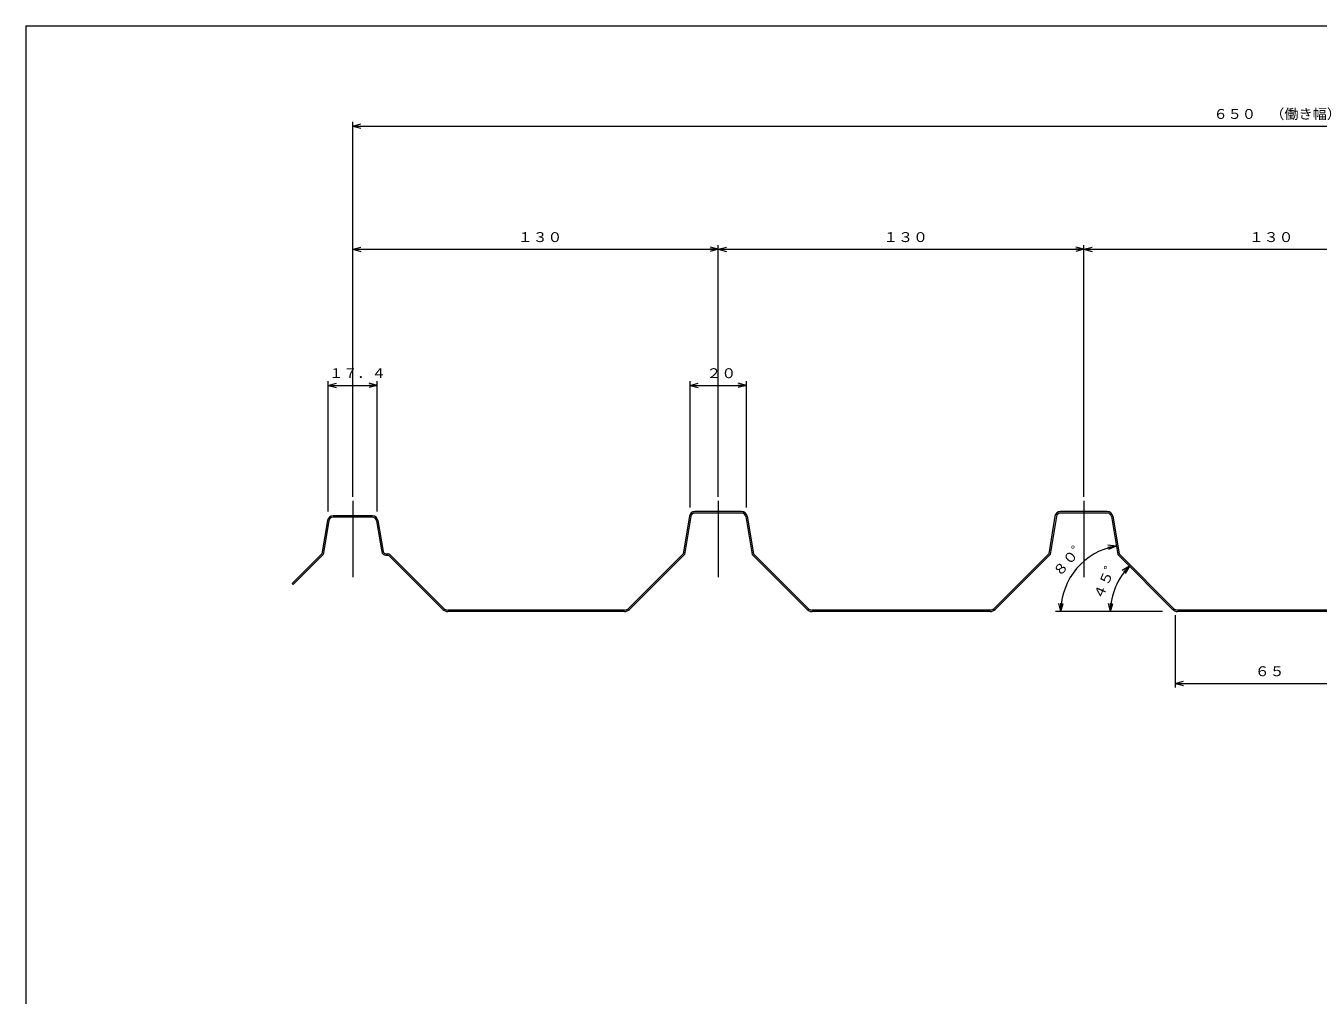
# Model space of a CAD drawing. Units: millimetres on the paper, with parts at other scales. Extents: x -208 to 189, y -167 to 139.
# Drawn here: x -208.4 to -4.2, y -13.7 to 139.4 of the extents above; entities that cross this region are included whole.
import ezdxf
from ezdxf.enums import TextEntityAlignment as Align

# ---------------------------------------------------------------- set-up
doc = ezdxf.new("R2010")
doc.units = ezdxf.units.MM
for name, color, linetype, lineweight in [('0-0_寸法', 7, 'Continuous', 18), ('0-3', 6, 'Continuous', 18), ('1-1', 7, 'Continuous', 18), ('F-F', 5, 'Continuous', 18)]:
    doc.layers.add(name, color=color, linetype=linetype, lineweight=lineweight)
doc.styles.add('ＭＳ ゴシック', font='')
doc.styles.get('ＭＳ ゴシック').set_extended_font_data('MS Gothic')

# ---------------------------------------------------------------- blocks, each defined once
blk = doc.blocks.new('FXTIP_ARROW_S')
at = {"layer": '0-0_寸法'}
for q in [(-1, 0), (-0.9659, 0.2588), (-0.9659, -0.2588)]:
    blk.add_line((0, 0), q, dxfattribs=at)
blk = doc.blocks.new('D20')
at = {"layer": '0-3'}
for p, q in [((85.967, 284.482), (85.967, 373.326)), ((85.967, 372.326), (519.3, 372.326))]:
    blk.add_line(p, q, dxfattribs=at)
at = {"layer": '0-3', "xscale": 2, "yscale": 2, "rotation": 180}
blk.add_blockref('FXTIP_ARROW_S', (85.967, 372.326), dxfattribs=at)
at = {"layer": '0-3', "color": 7, "style": 'ＭＳ ゴシック', "width": 1.05}
blk.add_text('６５０\u3000（働き幅）', height=2.346, dxfattribs=at).set_placement((290.033, 373.326), align=Align.BOTTOM_LEFT)
blk = doc.blocks.new('FXTIP_ARROW_E')
at = {"layer": '0-0_寸法'}
for q in [(-1, 0), (-0.9659, 0.2588), (-0.9659, -0.2588)]:
    blk.add_line((0, 0), q, dxfattribs=at)
blk = doc.blocks.new('D21')
at = {"layer": '0-3'}
for p, q in [((172.633, 284.482), (172.633, 344.138)), ((85.967, 343.138), (172.633, 343.138))]:
    blk.add_line(p, q, dxfattribs=at)
at = {"layer": '0-3', "xscale": 2, "yscale": 2, "rotation": 180}
blk.add_blockref('FXTIP_ARROW_S', (85.967, 343.138), dxfattribs=at)
at = {"layer": '0-3', "xscale": 2, "yscale": 2}
blk.add_blockref('FXTIP_ARROW_E', (172.633, 343.138), dxfattribs=at)
at = {"layer": '0-3', "color": 7, "style": 'ＭＳ ゴシック', "width": 1.1}
blk.add_text('１３０', height=2.346, dxfattribs=at).set_placement((125.1, 344.138), align=Align.BOTTOM_LEFT)
blk = doc.blocks.new('D22')
at = {"layer": '0-3'}
for p, q in [((259.3, 284.482), (259.3, 344.138)), ((172.633, 343.138), (259.3, 343.138))]:
    blk.add_line(p, q, dxfattribs=at)
at = {"layer": '0-3', "xscale": 2, "yscale": 2, "rotation": 180}
blk.add_blockref('FXTIP_ARROW_S', (172.633, 343.138), dxfattribs=at)
at = {"layer": '0-3', "xscale": 2, "yscale": 2}
blk.add_blockref('FXTIP_ARROW_E', (259.3, 343.138), dxfattribs=at)
at = {"layer": '0-3', "color": 7, "style": 'ＭＳ ゴシック', "width": 1.1}
blk.add_text('１３０', height=2.346, dxfattribs=at).set_placement((211.767, 344.138), align=Align.BOTTOM_LEFT)
blk = doc.blocks.new('D23')
at = {"layer": '0-3'}
for p, q in [((345.967, 284.482), (345.967, 344.138)), ((259.3, 343.138), (345.967, 343.138))]:
    blk.add_line(p, q, dxfattribs=at)
at = {"layer": '0-3', "xscale": 2, "yscale": 2, "rotation": 180}
blk.add_blockref('FXTIP_ARROW_S', (259.3, 343.138), dxfattribs=at)
at = {"layer": '0-3', "xscale": 2, "yscale": 2}
blk.add_blockref('FXTIP_ARROW_E', (345.967, 343.138), dxfattribs=at)
at = {"layer": '0-3', "color": 7, "style": 'ＭＳ ゴシック', "width": 1.1}
blk.add_text('１３０', height=2.346, dxfattribs=at).set_placement((298.433, 344.138), align=Align.BOTTOM_LEFT)
blk = doc.blocks.new('D27')
at = {"layer": '0-3'}
for p, q in [((80.167, 280.956), (80.167, 311.884)), ((80.167, 310.884), (91.767, 310.884)), ((91.767, 280.956), (91.767, 311.884))]:
    blk.add_line(p, q, dxfattribs=at)
at = {"layer": '0-3', "xscale": 2, "yscale": 2, "rotation": 180}
blk.add_blockref('FXTIP_ARROW_S', (80.167, 310.884), dxfattribs=at)
at = {"layer": '0-3', "xscale": 2, "yscale": 2}
blk.add_blockref('FXTIP_ARROW_E', (91.767, 310.884), dxfattribs=at)
at = {"layer": '0-3', "color": 7, "style": 'ＭＳ ゴシック', "width": 1.05}
blk.add_text('１７．４', height=2.346, dxfattribs=at).set_placement((80.367, 311.884), align=Align.BOTTOM_LEFT)
blk = doc.blocks.new('D28')
at = {"layer": '0-3'}
for p, q in [((165.967, 281.956), (165.967, 311.884)), ((165.967, 310.884), (179.3, 310.884)), ((179.3, 281.956), (179.3, 311.884))]:
    blk.add_line(p, q, dxfattribs=at)
at = {"layer": '0-3', "xscale": 2, "yscale": 2, "rotation": 180}
blk.add_blockref('FXTIP_ARROW_S', (165.967, 310.884), dxfattribs=at)
at = {"layer": '0-3', "xscale": 2, "yscale": 2}
blk.add_blockref('FXTIP_ARROW_E', (179.3, 310.884), dxfattribs=at)
at = {"layer": '0-3', "color": 7, "style": 'ＭＳ ゴシック', "width": 1.1}
blk.add_text('２０', height=2.346, dxfattribs=at).set_placement((169.833, 311.884), align=Align.BOTTOM_LEFT)
blk = doc.blocks.new('D36')
at = {"layer": '0-3'}
blk.add_arc((280.829, 257.289), 15.191, 135, 180, dxfattribs=at)
at = {"layer": '0-3', "xscale": 2, "yscale": 2}
for name, p, rotation in [('FXTIP_ARROW_E', (270.087, 268.031), 45), ('FXTIP_ARROW_S', (265.638, 257.289), 270)]:
    blk.add_blockref(name, p, dxfattribs=dict(at, rotation=rotation))
at = {"layer": '0-3', "color": 7, "style": 'ＭＳ ゴシック', "width": 1.1}
blk.add_text('４５゜', height=2.346, rotation=67.5, dxfattribs=at).set_placement((264.263, 259.605), align=Align.BOTTOM_LEFT)
blk = doc.blocks.new('D37')
at = {"layer": '0-3'}
blk.add_arc((269.573, 257.289), 15.717, 99.46232, 180, dxfattribs=at)
at = {"layer": '0-3', "xscale": 2, "yscale": 2}
for name, p, rotation in [('FXTIP_ARROW_E', (266.989, 272.793), 9.46232), ('FXTIP_ARROW_S', (253.856, 257.289), 270)]:
    blk.add_blockref(name, p, dxfattribs=dict(at, rotation=rotation))
at = {"layer": '0-3', "color": 7, "style": 'ＭＳ ゴシック', "width": 1.1}
blk.add_text('８０゜', height=2.346, rotation=49.731, dxfattribs=at).set_placement((254.103, 264.89), align=Align.BOTTOM_LEFT)
blk = doc.blocks.new('D47')
at = {"layer": '0-3'}
for p, q in [((280.967, 256.383), (280.967, 239.256)), ((280.967, 240.256), (324.3, 240.256))]:
    blk.add_line(p, q, dxfattribs=at)
at = {"layer": '0-3', "xscale": 2, "yscale": 2, "rotation": 180}
blk.add_blockref('FXTIP_ARROW_S', (280.967, 240.256), dxfattribs=at)
at = {"layer": '0-3', "xscale": 2, "yscale": 2}
blk.add_blockref('FXTIP_ARROW_E', (324.3, 240.256), dxfattribs=at)
at = {"layer": '0-3', "color": 7, "style": 'ＭＳ ゴシック', "width": 1.1}
blk.add_text('６５', height=2.346, dxfattribs=at).set_placement((299.833, 241.256), align=Align.BOTTOM_LEFT)

msp = doc.modelspace()

# ---------------------------------------------------------------- linework, layer by layer
at = {"layer": '1-1', "color": 6}
for p, q in [((-156.77, 64.382), (-156.77, 52.348)), ((-98.992, 64.382), (-98.992, 52.348)), ((-41.214, 64.382), (-41.214, 52.348)), ((-28.767, 46.92), (-45.68, 46.92))]:
    msp.add_line(p, q, dxfattribs=at)
at = {"layer": '1-1'}
for p, q in [((-160.76, 61.288), (-161.637, 56.031)), ((-153.656, 62.031), (-159.884, 62.031)), ((-153.656, 61.809), (-159.884, 61.809)), ((-152.78, 61.288), (-151.965, 56.403)), ((-103.341, 61.919), (-104.34, 55.924)), ((-95.301, 62.698), (-102.684, 62.698)), ((-95.301, 62.476), (-102.684, 62.476)), ((-45.563, 61.919), (-46.562, 55.924)), ((-37.523, 62.698), (-44.906, 62.698)), ((-37.523, 62.476), (-44.906, 62.476)), ((-160.541, 61.252), (-161.429, 55.924)), ((-152.999, 61.252), (-152.184, 56.366)), ((-161.637, 56.031), (-166.351, 51.317)), ((-161.429, 55.924), (-166.194, 51.16)), ((-151.527, 56.031), (-151.199, 56.031)), ((-151.527, 55.809), (-151.199, 55.809)), ((-151.041, 55.744), (-142.543, 47.246)), ((-150.884, 55.901), (-142.386, 47.403)), ((-104.34, 55.924), (-113.019, 47.246)), ((-46.562, 55.924), (-55.241, 47.246)), ((-166.351, 51.317), (-166.194, 51.16)), ((-113.805, 47.142), (-141.757, 47.142)), ((-56.027, 47.142), (-84.18, 47.142)), ((-12.326, 47.142), (-26.402, 47.142)), ((1.695, 47.142), (-12.326, 47.142)), ((-113.805, 46.92), (-141.757, 46.92)), ((-56.027, 46.92), (-84.18, 46.92)), ((-12.326, 46.92), (-26.402, 46.92)), ((1.843, 46.92), (-12.326, 46.92))]:
    msp.add_line(p, q, dxfattribs=at)
for points in [[(-103.56, 61.955), (-104.548, 56.031), (-113.176, 47.403)], [(-94.643, 61.919), (-93.644, 55.924), (-84.965, 47.246)], [(-94.424, 61.955), (-93.437, 56.031), (-84.808, 47.403)], [(-45.783, 61.955), (-46.77, 56.031), (-55.399, 47.403)], [(-36.865, 61.919), (-35.866, 55.924), (-27.187, 47.246)], [(-36.646, 61.955), (-35.659, 56.031), (-27.03, 47.403)]]:
    msp.add_lwpolyline(points, dxfattribs=at)
for centre, radius, start, end in [((-159.884, 61.142), 0.889, 90, 170.53768), ((-159.884, 61.142), 0.667, 90, 170.53768), ((-153.656, 61.142), 0.889, 9.46232, 90), ((-153.656, 61.142), 0.667, 9.46232, 90), ((-102.684, 61.809), 0.889, 90, 170.53768), ((-102.684, 61.809), 0.667, 90, 170.53768), ((-95.301, 61.809), 0.889, 9.46232, 90), ((-95.301, 61.809), 0.667, 9.46232, 90), ((-44.906, 61.809), 0.889, 90, 170.53768), ((-44.906, 61.809), 0.667, 90, 170.53768), ((-37.523, 61.809), 0.889, 9.46232, 90), ((-37.523, 61.809), 0.667, 9.46232, 90), ((-151.527, 56.476), 0.667, 189.46232, 270), ((-151.527, 56.476), 0.444, 189.46232, 270), ((-151.199, 55.587), 0.444, 45, 90), ((-151.199, 55.587), 0.222, 45, 90), ((-141.757, 48.031), 1.111, 225, 270), ((-141.757, 48.031), 0.889, 225, 270), ((-113.805, 48.031), 0.889, 270, 315), ((-113.805, 48.031), 1.111, 270, 315), ((-84.18, 48.031), 1.111, 225, 270), ((-84.18, 48.031), 0.889, 225, 270), ((-56.027, 48.031), 0.889, 270, 315), ((-56.027, 48.031), 1.111, 270, 315), ((-26.402, 48.031), 1.111, 225, 270), ((-26.402, 48.031), 0.889, 225, 270)]:
    msp.add_arc(centre, radius, start, end, dxfattribs=at)
at = {"layer": 'F-F', "color": 7}
for p, q in [((-208.437, 139.449), (-208.437, -139.581)), ((-208.437, 139.439), (189.163, 139.439)), ((-208.427, 139.449), (-208.427, -139.581))]:
    msp.add_line(p, q, dxfattribs=at)

# ---------------------------------------------------------------- block references
at = {"layer": '1-1', "xscale": 0.6666667, "yscale": 0.6666667}
for name in ['D20', 'D21', 'D22', 'D23', 'D27', 'D28', 'D37', 'D36', 'D47']:
    msp.add_blockref(name, (-214.081, -124.606), dxfattribs=at)

doc.saveas('drawing.dxf')
